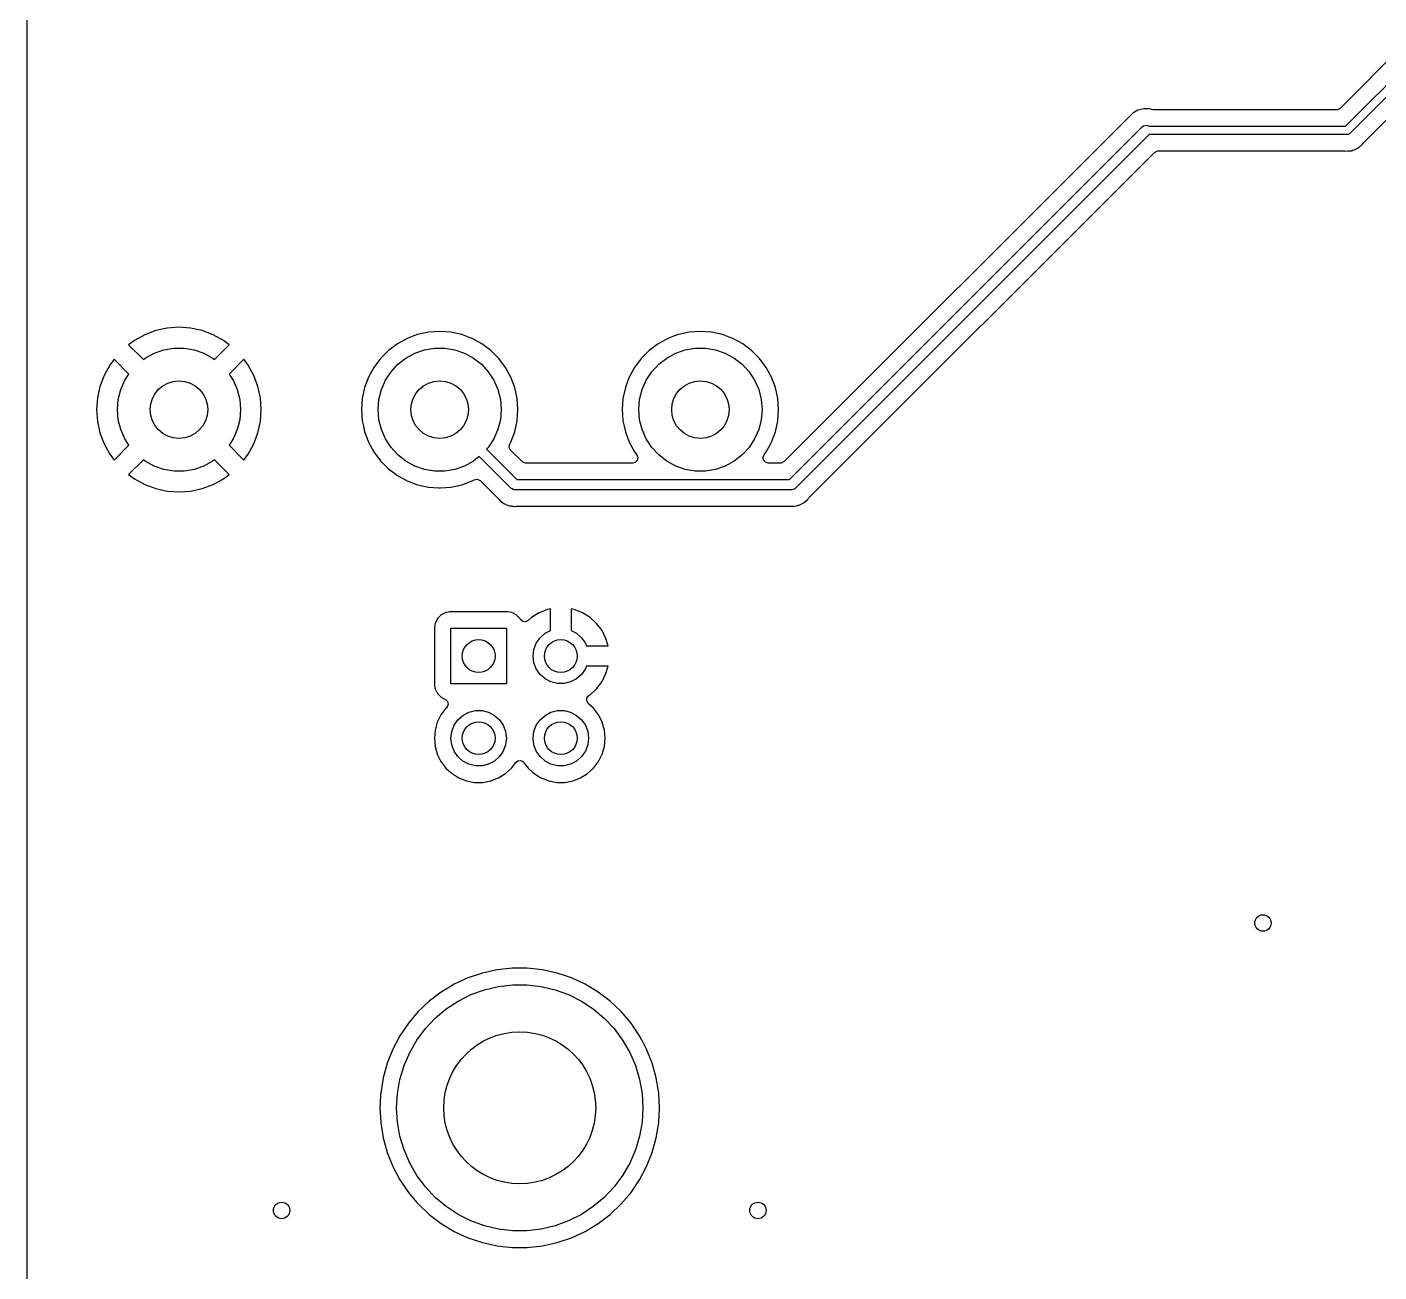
# Model space of a CAD drawing. Extents: x 0.71 to 7.56, y -5.16 to -0.79.
# Drawn here: x 0.709 to 2.005, y -2.795 to -1.602 of the extents above; entities that cross this region are included whole.
import ezdxf

# ---------------------------------------------------------------- set-up
doc = ezdxf.new("R2010")
doc.units = 0
doc.header["$MEASUREMENT"] = 0
doc.layers.add('BLACK', color=7, linetype='CONTINUOUS')

msp = doc.modelspace()

# ---------------------------------------------------------------- linework, layer by layer
at = {"layer": 'BLACK', "linetype": 'CONTINUOUS'}
for p, q in [((0.708681, -1.9685), (0.708681, -1.56614)), ((2.02554, -1.62179), (1.96768, -1.67965)), ((1.97278, -1.69685), (2.03855, -1.63107)), ((2.04297, -1.6378), (1.97719, -1.70357)), ((1.99021, -1.71285), (2.04807, -1.65499)), ((1.76888, -1.68415), (1.43479, -2.01824)), ((1.77383, -1.68136), (1.76888, -1.68415)), ((1.76888, -1.68415), (1.76888, -1.68415)), ((1.77936, -1.68001), (1.77383, -1.68136)), ((1.77383, -1.68136), (1.77383, -1.68136)), ((1.7822, -1.68011), (1.77936, -1.68001)), ((1.77936, -1.68001), (1.77936, -1.68001)), ((1.77936, -1.68001), (1.77936, -1.68001)), ((1.78504, -1.68021), (1.7822, -1.68011)), ((1.78708, -1.68085), (1.78504, -1.68021)), ((1.78856, -1.68108), (1.78708, -1.68085)), ((1.96423, -1.68108), (1.78856, -1.68108)), ((1.96526, -1.68097), (1.96423, -1.68108)), ((1.96768, -1.67965), (1.96526, -1.68097)), ((1.43989, -2.03543), (1.77802, -1.69731)), ((1.77802, -1.69731), (1.77914, -1.69647)), ((1.77914, -1.69647), (1.78185, -1.69588)), ((1.78185, -1.69588), (1.78445, -1.69685)), ((1.78445, -1.69685), (1.78445, -1.69685)), ((1.78445, -1.69685), (1.97278, -1.69685)), ((1.78452, -1.70472), (1.44541, -2.04383)), ((1.97441, -1.70472), (1.78452, -1.70472)), ((1.97471, -1.70463), (1.97441, -1.70472)), ((1.97503, -1.70468), (1.97471, -1.70463)), ((1.97585, -1.70426), (1.97503, -1.70468)), ((1.97672, -1.70397), (1.97585, -1.70426)), ((1.97691, -1.70372), (1.97672, -1.70397)), ((1.97719, -1.70357), (1.97691, -1.70372)), ((1.45811, -2.05344), (1.78962, -1.72192)), ((1.78962, -1.72192), (1.79203, -1.7206)), ((1.79203, -1.7206), (1.79307, -1.72049)), ((1.79307, -1.72049), (1.97177, -1.72049)), ((1.97177, -1.72049), (1.9728, -1.7206)), ((1.9728, -1.7206), (1.97299, -1.72064)), ((1.97299, -1.72064), (1.97503, -1.7205)), ((1.97503, -1.7205), (1.9752, -1.72049)), ((1.9752, -1.72049), (1.97582, -1.72049)), ((1.97582, -1.72049), (1.97643, -1.7204)), ((1.97643, -1.7204), (1.9766, -1.72039)), ((1.9766, -1.72039), (1.97864, -1.72024)), ((1.97864, -1.72024), (1.97882, -1.72017)), ((1.97882, -1.72017), (1.97983, -1.71992)), ((1.97983, -1.71992), (1.98002, -1.71989)), ((1.98002, -1.71989), (1.98188, -1.71904)), ((1.98188, -1.71904), (1.98204, -1.71897)), ((1.98204, -1.71897), (1.98317, -1.71855)), ((1.98317, -1.71855), (1.98395, -1.71826)), ((1.98395, -1.71826), (1.9841, -1.71815)), ((1.98395, -1.71826), (1.98395, -1.71826)), ((1.98395, -1.71826), (1.98395, -1.71826)), ((1.9841, -1.71815), (1.98483, -1.71772)), ((1.98483, -1.71772), (1.985, -1.71761)), ((1.985, -1.71761), (1.98517, -1.71753)), ((1.98517, -1.71753), (1.98672, -1.7162)), ((1.98672, -1.7162), (1.98685, -1.71609)), ((1.98685, -1.71609), (1.98697, -1.716)), ((1.98697, -1.716), (1.98735, -1.71572)), ((1.98735, -1.71572), (1.98778, -1.71528)), ((1.98778, -1.71528), (1.98791, -1.71516)), ((1.98791, -1.71516), (1.98945, -1.71382)), ((1.98945, -1.71382), (1.98956, -1.71366)), ((1.98956, -1.71366), (1.99021, -1.71285)), ((0.843096, -1.89037), (0.832091, -1.89276)), ((0.854331, -1.88956), (0.843096, -1.89037)), ((0.865565, -1.89037), (0.854331, -1.88956)), ((0.854331, -1.88956), (0.854331, -1.88956)), ((0.876571, -1.89276), (0.865565, -1.89037)), ((0.811652, -1.90209), (0.806041, -1.90629)), ((0.821537, -1.8967), (0.811652, -1.90209)), ((0.811652, -1.90209), (0.811652, -1.90209)), ((0.832091, -1.89276), (0.821537, -1.8967)), ((0.887124, -1.8967), (0.876571, -1.89276)), ((0.897009, -1.90209), (0.887124, -1.8967)), ((0.887124, -1.8967), (0.887124, -1.8967)), ((0.89701, -1.90209), (0.897009, -1.90209)), ((0.902621, -1.90629), (0.89701, -1.90209)), ((1.06378, -1.9054), (1.05521, -1.91181)), ((1.07317, -1.90027), (1.06378, -1.9054)), ((1.06378, -1.9054), (1.06378, -1.9054)), ((1.07958, -1.89788), (1.07317, -1.90027)), ((1.0832, -1.89653), (1.07958, -1.89788)), ((1.09365, -1.89425), (1.0832, -1.89653)), ((1.0832, -1.89653), (1.0832, -1.89653)), ((1.0832, -1.89653), (1.0832, -1.89653)), ((1.09366, -1.89425), (1.09365, -1.89425)), ((1.10433, -1.89349), (1.09366, -1.89425)), ((1.11501, -1.89425), (1.10433, -1.89349)), ((1.10433, -1.89349), (1.10433, -1.89349)), ((1.12546, -1.89653), (1.11501, -1.89425)), ((1.11501, -1.89425), (1.11501, -1.89425)), ((1.13354, -1.89954), (1.12546, -1.89653)), ((1.12546, -1.89653), (1.12546, -1.89653)), ((1.12546, -1.89653), (1.12546, -1.89653)), ((1.13549, -1.90027), (1.13354, -1.89954)), ((1.14489, -1.9054), (1.13549, -1.90027)), ((1.13549, -1.90027), (1.13549, -1.90027)), ((1.15345, -1.91181), (1.14489, -1.9054)), ((1.14489, -1.9054), (1.14489, -1.9054)), ((1.14489, -1.9054), (1.14489, -1.9054)), ((1.31378, -1.9054), (1.30521, -1.91181)), ((1.32317, -1.90027), (1.31378, -1.9054)), ((1.31378, -1.9054), (1.31378, -1.9054)), ((1.32958, -1.89788), (1.32317, -1.90027)), ((1.3332, -1.89653), (1.32958, -1.89788)), ((1.34365, -1.89425), (1.3332, -1.89653)), ((1.3332, -1.89653), (1.3332, -1.89653)), ((1.3332, -1.89653), (1.3332, -1.89653)), ((1.34366, -1.89425), (1.34365, -1.89425)), ((1.35433, -1.89349), (1.34366, -1.89425)), ((1.36501, -1.89425), (1.35433, -1.89349)), ((1.35433, -1.89349), (1.35433, -1.89349)), ((1.37546, -1.89653), (1.36501, -1.89425)), ((1.36501, -1.89425), (1.36501, -1.89425)), ((1.38354, -1.89954), (1.37546, -1.89653)), ((1.37546, -1.89653), (1.37546, -1.89653)), ((1.37546, -1.89653), (1.37546, -1.89653)), ((1.38549, -1.90027), (1.38354, -1.89954)), ((1.39489, -1.9054), (1.38549, -1.90027)), ((1.38549, -1.90027), (1.38549, -1.90027)), ((1.40345, -1.91181), (1.39489, -1.9054)), ((1.39489, -1.9054), (1.39489, -1.9054)), ((1.39489, -1.9054), (1.39489, -1.9054)), ((0.806041, -1.90629), (0.806041, -1.90629)), ((0.806041, -1.90629), (0.82022, -1.92047)), ((0.822031, -1.91906), (0.830609, -1.91442)), ((0.830609, -1.91442), (0.839834, -1.91126)), ((0.839834, -1.91126), (0.849454, -1.90965)), ((0.849454, -1.90965), (0.859207, -1.90965)), ((0.859207, -1.90965), (0.868828, -1.91126)), ((0.868828, -1.91126), (0.878053, -1.91442)), ((0.878053, -1.91442), (0.886631, -1.91906)), ((0.888441, -1.92047), (0.902621, -1.90629)), ((0.902621, -1.90629), (0.902621, -1.90629)), ((1.05521, -1.91181), (1.04764, -1.91938)), ((1.05521, -1.91181), (1.05521, -1.91181)), ((1.07203, -1.91906), (1.08061, -1.91442)), ((1.08061, -1.91442), (1.08983, -1.91126)), ((1.08983, -1.91126), (1.09945, -1.90965)), ((1.09945, -1.90965), (1.10921, -1.90965)), ((1.10921, -1.90965), (1.11883, -1.91126)), ((1.11883, -1.91126), (1.12805, -1.91442)), ((1.12805, -1.91442), (1.13663, -1.91906)), ((1.16102, -1.91938), (1.15345, -1.91181)), ((1.15345, -1.91181), (1.15345, -1.91181)), ((1.15345, -1.91181), (1.15345, -1.91181)), ((1.30521, -1.91181), (1.29764, -1.91938)), ((1.30521, -1.91181), (1.30521, -1.91181)), ((1.32203, -1.91906), (1.33061, -1.91442)), ((1.33061, -1.91442), (1.33983, -1.91126)), ((1.33983, -1.91126), (1.34945, -1.90965)), ((1.34945, -1.90965), (1.35921, -1.90965)), ((1.35921, -1.90965), (1.36883, -1.91126)), ((1.36883, -1.91126), (1.37805, -1.91442)), ((1.37805, -1.91442), (1.38663, -1.91906)), ((1.41102, -1.91938), (1.40345, -1.91181)), ((1.40345, -1.91181), (1.40345, -1.91181)), ((1.40345, -1.91181), (1.40345, -1.91181)), ((0.787921, -1.92583), (0.782523, -1.93571)), ((0.792121, -1.92021), (0.787921, -1.92582)), ((0.787921, -1.92582), (0.787921, -1.92583)), ((0.80631, -1.9344), (0.792121, -1.92021)), ((0.792121, -1.92021), (0.792121, -1.92021)), ((0.82022, -1.92047), (0.822031, -1.91906)), ((0.886631, -1.91906), (0.888441, -1.92047)), ((0.91654, -1.92021), (0.902352, -1.9344)), ((0.92074, -1.92583), (0.91654, -1.92021)), ((0.926138, -1.93571), (0.92074, -1.92583)), ((0.92074, -1.92583), (0.92074, -1.92583)), ((1.04122, -1.92795), (1.0361, -1.93734)), ((1.04764, -1.91938), (1.04122, -1.92795)), ((1.04122, -1.92795), (1.04122, -1.92795)), ((1.04764, -1.91938), (1.04764, -1.91938)), ((1.05773, -1.93223), (1.06433, -1.92506)), ((1.06433, -1.92506), (1.07203, -1.91906)), ((1.13663, -1.91906), (1.14433, -1.92506)), ((1.14433, -1.92506), (1.15093, -1.93223)), ((1.16744, -1.92795), (1.16102, -1.91938)), ((1.16102, -1.91938), (1.16102, -1.91938)), ((1.16102, -1.91938), (1.16102, -1.91938)), ((1.17257, -1.93734), (1.16744, -1.92795)), ((1.16744, -1.92795), (1.16744, -1.92795)), ((1.16744, -1.92795), (1.16744, -1.92795)), ((1.29122, -1.92795), (1.2861, -1.93734)), ((1.29764, -1.91938), (1.29122, -1.92795)), ((1.29122, -1.92795), (1.29122, -1.92795)), ((1.29764, -1.91938), (1.29764, -1.91938)), ((1.30773, -1.93223), (1.31433, -1.92506)), ((1.31433, -1.92506), (1.32203, -1.91906)), ((1.38663, -1.91906), (1.39433, -1.92506)), ((1.39433, -1.92506), (1.40093, -1.93223)), ((1.41744, -1.92795), (1.41102, -1.91938)), ((1.41102, -1.91938), (1.41102, -1.91938)), ((1.41102, -1.91938), (1.41102, -1.91938)), ((1.42257, -1.93734), (1.41744, -1.92795)), ((1.41744, -1.92795), (1.41744, -1.92795)), ((1.41744, -1.92795), (1.41744, -1.92795)), ((0.782523, -1.93571), (0.778587, -1.94626)), ((0.798475, -1.94933), (0.802393, -1.9404)), ((0.802393, -1.9404), (0.80631, -1.9344)), ((0.902352, -1.9344), (0.906268, -1.9404)), ((0.906268, -1.9404), (0.910186, -1.94933)), ((0.930074, -1.94626), (0.926138, -1.93571)), ((1.03454, -1.94151), (1.03236, -1.94737)), ((1.0361, -1.93734), (1.03454, -1.94151)), ((1.04848, -1.94933), (1.05239, -1.9404)), ((1.05239, -1.9404), (1.05773, -1.93223)), ((1.15093, -1.93223), (1.15627, -1.9404)), ((1.15627, -1.9404), (1.16019, -1.94933)), ((1.17631, -1.94737), (1.17257, -1.93734)), ((1.17257, -1.93734), (1.17257, -1.93734)), ((1.17257, -1.93734), (1.17257, -1.93734)), ((1.28454, -1.94151), (1.28236, -1.94737)), ((1.2861, -1.93734), (1.28454, -1.94151)), ((1.29848, -1.94933), (1.30239, -1.9404)), ((1.30239, -1.9404), (1.30773, -1.93223)), ((1.40093, -1.93223), (1.40627, -1.9404)), ((1.40627, -1.9404), (1.41019, -1.94933)), ((1.42631, -1.94737), (1.42257, -1.93734)), ((1.42257, -1.93734), (1.42257, -1.93734)), ((1.42257, -1.93734), (1.42257, -1.93734)), ((0.776193, -1.95727), (0.775389, -1.9685)), ((0.778587, -1.94626), (0.776193, -1.95727)), ((0.796081, -1.95878), (0.798475, -1.94933)), ((0.910186, -1.94933), (0.91258, -1.95878)), ((0.932468, -1.95727), (0.930074, -1.94626)), ((0.933272, -1.9685), (0.932468, -1.95727)), ((1.03236, -1.94737), (1.03008, -1.95783)), ((1.03236, -1.94737), (1.03236, -1.94737)), ((1.03236, -1.94737), (1.03236, -1.94737)), ((1.04608, -1.95878), (1.04848, -1.94933)), ((1.16019, -1.94933), (1.16258, -1.95878)), ((1.17858, -1.95783), (1.17631, -1.94737)), ((1.28236, -1.94737), (1.28008, -1.95783)), ((1.28236, -1.94737), (1.28236, -1.94737)), ((1.28236, -1.94737), (1.28236, -1.94737)), ((1.29608, -1.95878), (1.29848, -1.94933)), ((1.41019, -1.94933), (1.41258, -1.95878)), ((1.42858, -1.95783), (1.42631, -1.94737)), ((0.708681, -2.28346), (0.708681, -1.9685)), ((0.775389, -1.9685), (0.775389, -1.9685)), ((0.775389, -1.9685), (0.776193, -1.97974)), ((0.795276, -1.9685), (0.796081, -1.95878)), ((0.796081, -1.97822), (0.795276, -1.9685)), ((0.91258, -1.95878), (0.913386, -1.9685)), ((0.913386, -1.9685), (0.91258, -1.97822)), ((0.932468, -1.97974), (0.933272, -1.9685)), ((0.933272, -1.9685), (0.933272, -1.9685)), ((1.03008, -1.95783), (1.02932, -1.9685)), ((1.02932, -1.9685), (1.02932, -1.9685)), ((1.02932, -1.9685), (1.03008, -1.97918)), ((1.03008, -1.95783), (1.03008, -1.95783)), ((1.04528, -1.9685), (1.04608, -1.95878)), ((1.04608, -1.97822), (1.04528, -1.9685)), ((1.16258, -1.95878), (1.16339, -1.9685)), ((1.16339, -1.9685), (1.16258, -1.97822)), ((1.17934, -1.9685), (1.17858, -1.95783)), ((1.17858, -1.97918), (1.17934, -1.9685)), ((1.28008, -1.95783), (1.27932, -1.9685)), ((1.27932, -1.9685), (1.27932, -1.9685)), ((1.27932, -1.9685), (1.28008, -1.97918)), ((1.28008, -1.95783), (1.28008, -1.95783)), ((1.29528, -1.9685), (1.29608, -1.95878)), ((1.29608, -1.97822), (1.29528, -1.9685)), ((1.41258, -1.95878), (1.41339, -1.9685)), ((1.41339, -1.9685), (1.41258, -1.97822)), ((1.42934, -1.9685), (1.42858, -1.95783)), ((1.42858, -1.97918), (1.42934, -1.9685)), ((0.776193, -1.97974), (0.778587, -1.99074)), ((0.798475, -1.98768), (0.796081, -1.97822)), ((0.91258, -1.97822), (0.910186, -1.98768)), ((0.930074, -1.99074), (0.932468, -1.97974)), ((1.03008, -1.97918), (1.03008, -1.97918)), ((1.03008, -1.97918), (1.03119, -1.98427)), ((1.04848, -1.98768), (1.04608, -1.97822)), ((1.16258, -1.97822), (1.16019, -1.98768)), ((1.17631, -1.98964), (1.17858, -1.97918)), ((1.28008, -1.97918), (1.28008, -1.97918)), ((1.28008, -1.97918), (1.28119, -1.98427)), ((1.29848, -1.98768), (1.29608, -1.97822)), ((1.41258, -1.97822), (1.41019, -1.98768)), ((1.42631, -1.98964), (1.42858, -1.97918)), ((0.778587, -1.99074), (0.782523, -2.0013)), ((0.802393, -1.99661), (0.798475, -1.98768)), ((0.910186, -1.98768), (0.906268, -1.99661)), ((0.926138, -2.0013), (0.930074, -1.99074)), ((1.03119, -1.98427), (1.03236, -1.98964)), ((1.03236, -1.98964), (1.03475, -1.99606)), ((1.03475, -1.99606), (1.0361, -1.99967)), ((1.05239, -1.99661), (1.04848, -1.98768)), ((1.16019, -1.98768), (1.15627, -1.99661)), ((1.17257, -1.99967), (1.17631, -1.98964)), ((1.28119, -1.98427), (1.28236, -1.98964)), ((1.28236, -1.98964), (1.28475, -1.99606)), ((1.28475, -1.99606), (1.2861, -1.99967)), ((1.30239, -1.99661), (1.29848, -1.98768)), ((1.41019, -1.98768), (1.40627, -1.99661)), ((1.42257, -1.99967), (1.42631, -1.98964)), ((0.782523, -2.0013), (0.787921, -2.01118)), ((0.792121, -2.01679), (0.80631, -2.00261)), ((0.80631, -2.00261), (0.802393, -1.99661)), ((0.906268, -1.99661), (0.902352, -2.00261)), ((0.902352, -2.00261), (0.91654, -2.01679)), ((0.92074, -2.01118), (0.926138, -2.0013)), ((1.0361, -1.99967), (1.04122, -2.00906)), ((1.04122, -2.00906), (1.04122, -2.00906)), ((1.04122, -2.00906), (1.04122, -2.00906)), ((1.04122, -2.00906), (1.04764, -2.01763)), ((1.05773, -2.00478), (1.05239, -1.99661)), ((1.06433, -2.01195), (1.05773, -2.00478)), ((1.15093, -2.00478), (1.14932, -2.00653)), ((1.14932, -2.00653), (1.17822, -2.03543)), ((1.15627, -1.99661), (1.15093, -2.00478)), ((1.17107, -2.00489), (1.17127, -2.00215)), ((1.17239, -2.0073), (1.17107, -2.00489)), ((1.17127, -2.00215), (1.17156, -2.00151)), ((1.17156, -2.00151), (1.17257, -1.99967)), ((1.18332, -2.01824), (1.17239, -2.0073)), ((1.2861, -1.99967), (1.29122, -2.00906)), ((1.29122, -2.00906), (1.29122, -2.00906)), ((1.29122, -2.00906), (1.29122, -2.00906)), ((1.29122, -2.00906), (1.29332, -2.01186)), ((1.30773, -2.00478), (1.30239, -1.99661)), ((1.31433, -2.01195), (1.30773, -2.00478)), ((1.40093, -2.00478), (1.39433, -2.01195)), ((1.40627, -1.99661), (1.40093, -2.00478)), ((1.41534, -2.01186), (1.41744, -2.00906)), ((1.41744, -2.00906), (1.42109, -2.00237)), ((1.42109, -2.00237), (1.42257, -1.99967)), ((1.42257, -1.99967), (1.42257, -1.99967)), ((1.42257, -1.99967), (1.42257, -1.99967)), ((0.787921, -2.01118), (0.787921, -2.01118)), ((0.787921, -2.01118), (0.792121, -2.01679)), ((0.792121, -2.01679), (0.792121, -2.01679)), ((0.82022, -2.01653), (0.806041, -2.03071)), ((0.822031, -2.01794), (0.82022, -2.01653)), ((0.830609, -2.02259), (0.822031, -2.01794)), ((0.886631, -2.01794), (0.878053, -2.02259)), ((0.888441, -2.01653), (0.886631, -2.01794)), ((0.902621, -2.03071), (0.888441, -2.01653)), ((0.91654, -2.01679), (0.92074, -2.01118)), ((0.91654, -2.01679), (0.91654, -2.01679)), ((1.04764, -2.01763), (1.04764, -2.01763)), ((1.04764, -2.01763), (1.04764, -2.01763)), ((1.04764, -2.01763), (1.05521, -2.0252)), ((1.07203, -2.01794), (1.06433, -2.01195)), ((1.08061, -2.02259), (1.07203, -2.01794)), ((1.13663, -2.01794), (1.12805, -2.02259)), ((1.14235, -2.01349), (1.13663, -2.01794)), ((1.1727, -2.04383), (1.14235, -2.01349)), ((1.18413, -2.01889), (1.18332, -2.01824)), ((1.18677, -2.01967), (1.18413, -2.01889)), ((1.28941, -2.01967), (1.18677, -2.01967)), ((1.29175, -2.01907), (1.28941, -2.01967)), ((1.2937, -2.01712), (1.29175, -2.01907)), ((1.29332, -2.01186), (1.29428, -2.01444)), ((1.29428, -2.01444), (1.2937, -2.01712)), ((1.32203, -2.01794), (1.31433, -2.01195)), ((1.33061, -2.02259), (1.32203, -2.01794)), ((1.38663, -2.01794), (1.37805, -2.02259)), ((1.39433, -2.01195), (1.38663, -2.01794)), ((1.41442, -2.01409), (1.41534, -2.01186)), ((1.41481, -2.01681), (1.41442, -2.01409)), ((1.41661, -2.01889), (1.41481, -2.01681)), ((1.41925, -2.01967), (1.41661, -2.01889)), ((1.43134, -2.01967), (1.41925, -2.01967)), ((1.43238, -2.01955), (1.43134, -2.01967)), ((1.43479, -2.01824), (1.43238, -2.01955)), ((0.806041, -2.03071), (0.811652, -2.03491)), ((0.811652, -2.03491), (0.811652, -2.03491)), ((0.811652, -2.03491), (0.821537, -2.04031)), ((0.839834, -2.02575), (0.830609, -2.02259)), ((0.849454, -2.02736), (0.839834, -2.02575)), ((0.859207, -2.02736), (0.849454, -2.02736)), ((0.868828, -2.02575), (0.859207, -2.02736)), ((0.878053, -2.02259), (0.868828, -2.02575)), ((0.887124, -2.04031), (0.89701, -2.03491)), ((0.89701, -2.03491), (0.902621, -2.03071)), ((0.902621, -2.03071), (0.902621, -2.03071)), ((1.05521, -2.0252), (1.05521, -2.0252)), ((1.05521, -2.0252), (1.05521, -2.0252)), ((1.05521, -2.0252), (1.06378, -2.03161)), ((1.06378, -2.03161), (1.06378, -2.03161)), ((1.06378, -2.03161), (1.06378, -2.03161)), ((1.06378, -2.03161), (1.07317, -2.03674)), ((1.08983, -2.02575), (1.08061, -2.02259)), ((1.09945, -2.02736), (1.08983, -2.02575)), ((1.10921, -2.02736), (1.09945, -2.02736)), ((1.11883, -2.02575), (1.10921, -2.02736)), ((1.12805, -2.02259), (1.11883, -2.02575)), ((1.33983, -2.02575), (1.33061, -2.02259)), ((1.34945, -2.02736), (1.33983, -2.02575)), ((1.35921, -2.02736), (1.34945, -2.02736)), ((1.36883, -2.02575), (1.35921, -2.02736)), ((1.37805, -2.02259), (1.36883, -2.02575)), ((0.821537, -2.04031), (0.821537, -2.04031)), ((0.821537, -2.04031), (0.832091, -2.04425)), ((0.832091, -2.04425), (0.843096, -2.04664)), ((0.843096, -2.04664), (0.854331, -2.04745)), ((0.854331, -2.04745), (0.865565, -2.04664)), ((0.854331, -2.04745), (0.854331, -2.04745)), ((0.865565, -2.04664), (0.876571, -2.04425)), ((0.876571, -2.04425), (0.887124, -2.04031)), ((1.07317, -2.03674), (1.07317, -2.03674)), ((1.07317, -2.03674), (1.07317, -2.03674)), ((1.07317, -2.03674), (1.07317, -2.03674)), ((1.07317, -2.03674), (1.0832, -2.04048)), ((1.0832, -2.04048), (1.09366, -2.04275)), ((1.09366, -2.04275), (1.10357, -2.04346)), ((1.10357, -2.04346), (1.10433, -2.04352)), ((1.10433, -2.04352), (1.10504, -2.04347)), ((1.10433, -2.04352), (1.10433, -2.04352)), ((1.10433, -2.04352), (1.10433, -2.04352)), ((1.10504, -2.04347), (1.11501, -2.04275)), ((1.11501, -2.04275), (1.12546, -2.04048)), ((1.12546, -2.04048), (1.13549, -2.03674)), ((1.13549, -2.03674), (1.13734, -2.03573)), ((1.13734, -2.03573), (1.14003, -2.03515)), ((1.14003, -2.03515), (1.1426, -2.03611)), ((1.1426, -2.03611), (1.14313, -2.03656)), ((1.14313, -2.03656), (1.1613, -2.05473)), ((1.17377, -2.04442), (1.1727, -2.04383)), ((1.17479, -2.04508), (1.17377, -2.04442)), ((1.17504, -2.04511), (1.17479, -2.04508)), ((1.17514, -2.04516), (1.17504, -2.04511)), ((1.17531, -2.04515), (1.17514, -2.04516)), ((1.17618, -2.04528), (1.17531, -2.04515)), ((1.44193, -2.04528), (1.17618, -2.04528)), ((1.17822, -2.03543), (1.43989, -2.03543)), ((1.4431, -2.04493), (1.44193, -2.04528)), ((1.44429, -2.04467), (1.4431, -2.04493)), ((1.44449, -2.04452), (1.44429, -2.04467)), ((1.44459, -2.04449), (1.44449, -2.04452)), ((1.44471, -2.04436), (1.44459, -2.04449)), ((1.44541, -2.04383), (1.44471, -2.04436)), ((1.1613, -2.05473), (1.163, -2.05655)), ((1.163, -2.05655), (1.16442, -2.05742)), ((1.16442, -2.05742), (1.16462, -2.05756)), ((1.16462, -2.05756), (1.16595, -2.05856)), ((1.16595, -2.05856), (1.16595, -2.05856)), ((1.16595, -2.05856), (1.16595, -2.05856)), ((1.16595, -2.05856), (1.16656, -2.0588)), ((1.16656, -2.0588), (1.1673, -2.05917)), ((1.1673, -2.05917), (1.16786, -2.05951)), ((1.16786, -2.05951), (1.16946, -2.05996)), ((1.16946, -2.05996), (1.16969, -2.06004)), ((1.16969, -2.06004), (1.17124, -2.06064)), ((1.17124, -2.06064), (1.17189, -2.06071)), ((1.17189, -2.06071), (1.17271, -2.06087)), ((1.17271, -2.06087), (1.17334, -2.06104)), ((1.17334, -2.06104), (1.17499, -2.06104)), ((1.17499, -2.06104), (1.17524, -2.06106)), ((1.17754, -2.06111), (1.17837, -2.06104)), ((1.17837, -2.06104), (1.44158, -2.06104)), ((1.44158, -2.06104), (1.44406, -2.06113)), ((1.44406, -2.06113), (1.44568, -2.06074)), ((1.44568, -2.06074), (1.44592, -2.06069)), ((1.44592, -2.06069), (1.44756, -2.06046)), ((1.44756, -2.06046), (1.44816, -2.0602)), ((1.44816, -2.0602), (1.44895, -2.05994)), ((1.44895, -2.05994), (1.44959, -2.05978)), ((1.44959, -2.05978), (1.45104, -2.05897)), ((1.45104, -2.05897), (1.45126, -2.05886)), ((1.45126, -2.05886), (1.45278, -2.0582)), ((1.45278, -2.0582), (1.45329, -2.05778)), ((1.45329, -2.05778), (1.45398, -2.05732)), ((1.45398, -2.05732), (1.45455, -2.05699)), ((1.45455, -2.05699), (1.45572, -2.05582)), ((1.45572, -2.05582), (1.45591, -2.05565)), ((1.45591, -2.05565), (1.45719, -2.05461)), ((1.45719, -2.05461), (1.45757, -2.05407)), ((1.45757, -2.05407), (1.45811, -2.05344)), ((1.17524, -2.06106), (1.17689, -2.06123)), ((1.17689, -2.06123), (1.17754, -2.06111)), ((1.11022, -2.16297), (1.10577, -2.16523)), ((1.11073, -2.16289), (1.11022, -2.16297)), ((1.11392, -2.16238), (1.11073, -2.16289)), ((1.16955, -2.16238), (1.11392, -2.16238)), ((1.17324, -2.16297), (1.16955, -2.16238)), ((1.17467, -2.16369), (1.17324, -2.16297)), ((1.17769, -2.16523), (1.17467, -2.16369)), ((1.19976, -2.16314), (1.19248, -2.16765)), ((1.20776, -2.16004), (1.19976, -2.16314)), ((1.19976, -2.16314), (1.19976, -2.16314)), ((1.21063, -2.1595), (1.20776, -2.16004)), ((1.20776, -2.16004), (1.20776, -2.16004)), ((1.21063, -2.1801), (1.21063, -2.1595)), ((1.21063, -2.1595), (1.21063, -2.1595)), ((1.23031, -2.1595), (1.23031, -2.1801)), ((1.23032, -2.1595), (1.23031, -2.1595)), ((1.23319, -2.16004), (1.23032, -2.1595)), ((1.24118, -2.16314), (1.23319, -2.16004)), ((1.23319, -2.16004), (1.23319, -2.16004)), ((1.24847, -2.16765), (1.24118, -2.16314)), ((1.24118, -2.16314), (1.24118, -2.16314)), ((1.09997, -2.17322), (1.09939, -2.17691)), ((1.09939, -2.17691), (1.09939, -2.23254)), ((1.10185, -2.16954), (1.09997, -2.17322)), ((1.10224, -2.16877), (1.10185, -2.16954)), ((1.10577, -2.16523), (1.10224, -2.16877)), ((1.10224, -2.16877), (1.10224, -2.16877)), ((1.10224, -2.16877), (1.10224, -2.16877)), ((1.10577, -2.16523), (1.10577, -2.16523)), ((1.10577, -2.16523), (1.10577, -2.16523)), ((1.18122, -2.16877), (1.17769, -2.16523)), ((1.17769, -2.16523), (1.17769, -2.16523)), ((1.17769, -2.16523), (1.17769, -2.16523)), ((1.1815, -2.1693), (1.18122, -2.16877)), ((1.18122, -2.16877), (1.18122, -2.16877)), ((1.18122, -2.16877), (1.18122, -2.16877)), ((1.18181, -2.16983), (1.1815, -2.1693)), ((1.18393, -2.17158), (1.18181, -2.16983)), ((1.18666, -2.1719), (1.18393, -2.17158)), ((1.18914, -2.1707), (1.18666, -2.1719)), ((1.19248, -2.16765), (1.18914, -2.1707)), ((1.25481, -2.17343), (1.24847, -2.16765)), ((1.25997, -2.18027), (1.25481, -2.17343)), ((1.11516, -2.2313), (1.11516, -2.17815)), ((1.11516, -2.17815), (1.16831, -2.17815)), ((1.16831, -2.17815), (1.16831, -2.2313)), ((1.19694, -2.19237), (1.20058, -2.1871)), ((1.20058, -2.1871), (1.20538, -2.18285)), ((1.20538, -2.18285), (1.21063, -2.1801)), ((1.23031, -2.1801), (1.23557, -2.18285)), ((1.23557, -2.18285), (1.24036, -2.1871)), ((1.24036, -2.1871), (1.244, -2.19237)), ((1.26379, -2.18794), (1.25997, -2.18027)), ((1.26577, -2.19488), (1.26379, -2.18794)), ((1.1939, -2.20472), (1.19467, -2.19836)), ((1.19467, -2.19836), (1.19694, -2.19237)), ((1.244, -2.19237), (1.24495, -2.19488)), ((1.24495, -2.19488), (1.26577, -2.19488)), ((1.26577, -2.19488), (1.26577, -2.19488)), ((1.19467, -2.21108), (1.1939, -2.20472)), ((1.19694, -2.21707), (1.19467, -2.21108)), ((1.24495, -2.21457), (1.244, -2.21707)), ((1.26577, -2.21457), (1.24495, -2.21457)), ((1.26379, -2.22151), (1.26577, -2.21457)), ((1.20058, -2.22235), (1.19694, -2.21707)), ((1.20538, -2.2266), (1.20058, -2.22235)), ((1.21105, -2.22957), (1.20538, -2.2266)), ((1.23557, -2.2266), (1.2299, -2.22957)), ((1.24036, -2.22235), (1.23557, -2.2266)), ((1.244, -2.21707), (1.24036, -2.22235)), ((1.25481, -2.23602), (1.25997, -2.22918)), ((1.25997, -2.22918), (1.26379, -2.22151)), ((1.09939, -2.23254), (1.09981, -2.23522)), ((1.09981, -2.23522), (1.09997, -2.23623)), ((1.09997, -2.23623), (1.10224, -2.24068)), ((1.10224, -2.24068), (1.10224, -2.24068)), ((1.10224, -2.24068), (1.10224, -2.24068)), ((1.10224, -2.24068), (1.10577, -2.24421)), ((1.16831, -2.2313), (1.11516, -2.2313)), ((1.21727, -2.23111), (1.21105, -2.22957)), ((1.22368, -2.23111), (1.21727, -2.23111)), ((1.2299, -2.22957), (1.22368, -2.23111)), ((1.24697, -2.24278), (1.2475, -2.2424)), ((1.2475, -2.2424), (1.24847, -2.2418)), ((1.24847, -2.2418), (1.25481, -2.23602)), ((1.11031, -2.25482), (1.10558, -2.26108)), ((1.10577, -2.24421), (1.10577, -2.24421)), ((1.10577, -2.24421), (1.10577, -2.24421)), ((1.10577, -2.24421), (1.10985, -2.24629)), ((1.10985, -2.24629), (1.11185, -2.24818)), ((1.11093, -2.25425), (1.11031, -2.25482)), ((1.11031, -2.25482), (1.11031, -2.25482)), ((1.11163, -2.25346), (1.11093, -2.25425)), ((1.11252, -2.25085), (1.11163, -2.25346)), ((1.11185, -2.24818), (1.11252, -2.25085)), ((1.24536, -2.2478), (1.24543, -2.24505)), ((1.24678, -2.25016), (1.24536, -2.2478)), ((1.24543, -2.24505), (1.24697, -2.24278)), ((1.2519, -2.25482), (1.24678, -2.25016)), ((1.25663, -2.26108), (1.2519, -2.25482)), ((1.10208, -2.2681), (1.09993, -2.27565)), ((1.10558, -2.26108), (1.10208, -2.2681)), ((1.10558, -2.26108), (1.10558, -2.26108)), ((1.1182, -2.27111), (1.12184, -2.26584)), ((1.12184, -2.26584), (1.12664, -2.26159)), ((1.12664, -2.26159), (1.13231, -2.25862)), ((1.13231, -2.25862), (1.13853, -2.25708)), ((1.13853, -2.25708), (1.14494, -2.25708)), ((1.14494, -2.25708), (1.15116, -2.25862)), ((1.15116, -2.25862), (1.15683, -2.26159)), ((1.15683, -2.26159), (1.16162, -2.26584)), ((1.16162, -2.26584), (1.16526, -2.27111)), ((1.19694, -2.27111), (1.20058, -2.26584)), ((1.20058, -2.26584), (1.20538, -2.26159)), ((1.20538, -2.26159), (1.21105, -2.25862)), ((1.21105, -2.25862), (1.21727, -2.25708)), ((1.21727, -2.25708), (1.22368, -2.25708)), ((1.22368, -2.25708), (1.2299, -2.25862)), ((1.2299, -2.25862), (1.23557, -2.26159)), ((1.23557, -2.26159), (1.24036, -2.26584)), ((1.24036, -2.26584), (1.244, -2.27111)), ((1.25709, -2.262), (1.25663, -2.26108)), ((1.25663, -2.26108), (1.25663, -2.26108)), ((1.26012, -2.2681), (1.25709, -2.262)), ((1.26227, -2.27565), (1.26012, -2.2681)), ((1.09993, -2.27565), (1.09921, -2.28346)), ((1.11516, -2.28346), (1.11593, -2.2771)), ((1.11593, -2.2771), (1.1182, -2.27111)), ((1.16526, -2.27111), (1.16753, -2.2771)), ((1.16753, -2.2771), (1.16831, -2.28346)), ((1.1939, -2.28346), (1.19467, -2.2771)), ((1.19467, -2.2771), (1.19694, -2.27111)), ((1.244, -2.27111), (1.24628, -2.2771)), ((1.24628, -2.2771), (1.24705, -2.28346)), ((1.263, -2.28346), (1.26227, -2.27565)), ((0.708681, -2.50343), (0.708681, -2.28346)), ((1.09921, -2.28346), (1.09921, -2.28346)), ((1.09921, -2.28346), (1.09993, -2.29128)), ((1.09993, -2.29128), (1.09993, -2.29128)), ((1.09993, -2.29128), (1.09993, -2.29128)), ((1.09993, -2.29128), (1.10197, -2.29844)), ((1.11593, -2.28982), (1.11516, -2.28346)), ((1.1182, -2.29581), (1.11593, -2.28982)), ((1.16753, -2.28982), (1.16526, -2.29581)), ((1.16831, -2.28346), (1.16753, -2.28982)), ((1.19467, -2.28982), (1.1939, -2.28346)), ((1.19694, -2.29581), (1.19467, -2.28982)), ((1.24628, -2.28982), (1.244, -2.29581)), ((1.24705, -2.28346), (1.24628, -2.28982)), ((1.26012, -2.29883), (1.26227, -2.29128)), ((1.26227, -2.29128), (1.263, -2.28346)), ((1.10197, -2.29844), (1.10208, -2.29883)), ((1.10208, -2.29883), (1.10558, -2.30585)), ((1.10558, -2.30585), (1.10558, -2.30585)), ((1.10558, -2.30585), (1.11031, -2.31211)), ((1.12184, -2.30109), (1.1182, -2.29581)), ((1.12664, -2.30534), (1.12184, -2.30109)), ((1.13231, -2.30831), (1.12664, -2.30534)), ((1.15683, -2.30534), (1.15116, -2.30831)), ((1.16162, -2.30109), (1.15683, -2.30534)), ((1.16526, -2.29581), (1.16162, -2.30109)), ((1.17316, -2.31211), (1.17721, -2.30675)), ((1.17721, -2.30675), (1.17942, -2.30511)), ((1.17942, -2.30511), (1.18216, -2.30493)), ((1.18216, -2.30493), (1.18457, -2.30626)), ((1.18457, -2.30626), (1.185, -2.30675)), ((1.185, -2.30675), (1.18545, -2.30735)), ((1.20058, -2.30109), (1.19694, -2.29581)), ((1.20538, -2.30534), (1.20058, -2.30109)), ((1.21105, -2.30831), (1.20538, -2.30534)), ((1.23557, -2.30534), (1.2299, -2.30831)), ((1.24036, -2.30109), (1.23557, -2.30534)), ((1.244, -2.29581), (1.24036, -2.30109)), ((1.2519, -2.31211), (1.25663, -2.30585)), ((1.25663, -2.30585), (1.26012, -2.29883)), ((1.11031, -2.31211), (1.11494, -2.31633)), ((1.11494, -2.31633), (1.11611, -2.3174)), ((1.11611, -2.3174), (1.11876, -2.31904)), ((1.11876, -2.31904), (1.12259, -2.32142)), ((1.13853, -2.30985), (1.13231, -2.30831)), ((1.14494, -2.30985), (1.13853, -2.30985)), ((1.15116, -2.30831), (1.14494, -2.30985)), ((1.16069, -2.32153), (1.16736, -2.3174)), ((1.16736, -2.3174), (1.17316, -2.31211)), ((1.18545, -2.30735), (1.18905, -2.31211)), ((1.18905, -2.31211), (1.19368, -2.31633)), ((1.19368, -2.31633), (1.19485, -2.3174)), ((1.19485, -2.3174), (1.1975, -2.31904)), ((1.1975, -2.31904), (1.20133, -2.32142)), ((1.21727, -2.30985), (1.21105, -2.30831)), ((1.22368, -2.30985), (1.21727, -2.30985)), ((1.2299, -2.30831), (1.22368, -2.30985)), ((1.23943, -2.32153), (1.2461, -2.3174)), ((1.2461, -2.3174), (1.2519, -2.31211)), ((1.12259, -2.32142), (1.12278, -2.32153)), ((1.12278, -2.32153), (1.1301, -2.32437)), ((1.1301, -2.32437), (1.13781, -2.32581)), ((1.13781, -2.32581), (1.13781, -2.32581)), ((1.13781, -2.32581), (1.14566, -2.32581)), ((1.14566, -2.32581), (1.15337, -2.32437)), ((1.14566, -2.32581), (1.14566, -2.32581)), ((1.15337, -2.32437), (1.16069, -2.32153)), ((1.20133, -2.32142), (1.20152, -2.32153)), ((1.20152, -2.32153), (1.20884, -2.32437)), ((1.20884, -2.32437), (1.21655, -2.32581)), ((1.21655, -2.32581), (1.21655, -2.32581)), ((1.21655, -2.32581), (1.2244, -2.32581)), ((1.2244, -2.32581), (1.23211, -2.32437)), ((1.2244, -2.32581), (1.2244, -2.32581)), ((1.23211, -2.32437), (1.23943, -2.32153)), ((0.708681, -2.6378), (0.708681, -2.50343)), ((1.13148, -2.51324), (1.1183, -2.51934)), ((1.1346, -2.51219), (1.13148, -2.51324)), ((1.13148, -2.51324), (1.13148, -2.51324)), ((1.13148, -2.51324), (1.13148, -2.51324)), ((1.14523, -2.50861), (1.1346, -2.51219)), ((1.15941, -2.50549), (1.14523, -2.50861)), ((1.17384, -2.50392), (1.15941, -2.50549)), ((1.18836, -2.50392), (1.17384, -2.50392)), ((1.17384, -2.50392), (1.17384, -2.50392)), ((1.20279, -2.50549), (1.18836, -2.50392)), ((1.18836, -2.50392), (1.18836, -2.50392)), ((1.21697, -2.50861), (1.20279, -2.50549)), ((1.22402, -2.51098), (1.21697, -2.50861)), ((1.23073, -2.51324), (1.22402, -2.51098)), ((1.2439, -2.51934), (1.23073, -2.51324)), ((1.23073, -2.51324), (1.23073, -2.51324)), ((1.23073, -2.51324), (1.23073, -2.51324)), ((1.10586, -2.52682), (1.10191, -2.52983)), ((1.11369, -2.52211), (1.10586, -2.52682)), ((1.1183, -2.51934), (1.11369, -2.52211)), ((1.1183, -2.51934), (1.1183, -2.51934)), ((1.13432, -2.52934), (1.14723, -2.52465)), ((1.14723, -2.52465), (1.16059, -2.52148)), ((1.16059, -2.52148), (1.17423, -2.51988)), ((1.17423, -2.51988), (1.18797, -2.51988)), ((1.18797, -2.51988), (1.20161, -2.52148)), ((1.20161, -2.52148), (1.21498, -2.52465)), ((1.21498, -2.52465), (1.22788, -2.52934)), ((1.25634, -2.52682), (1.2439, -2.51934)), ((1.2439, -2.51934), (1.2439, -2.51934)), ((1.2439, -2.51934), (1.2439, -2.51934)), ((1.2439, -2.51934), (1.2439, -2.51934)), ((1.2679, -2.53561), (1.25634, -2.52682)), ((1.0943, -2.53561), (1.08376, -2.54559)), ((1.10191, -2.52983), (1.0943, -2.53561)), ((1.0943, -2.53561), (1.0943, -2.53561)), ((1.11057, -2.54306), (1.12205, -2.53551)), ((1.12205, -2.53551), (1.13432, -2.52934)), ((1.22788, -2.52934), (1.24016, -2.53551)), ((1.24016, -2.53551), (1.25163, -2.54306)), ((1.27844, -2.54559), (1.2679, -2.53561)), ((1.08376, -2.54559), (1.07437, -2.55666)), ((1.09062, -2.56188), (1.10005, -2.55188)), ((1.10005, -2.55188), (1.11057, -2.54306)), ((1.25163, -2.54306), (1.26215, -2.55188)), ((1.26215, -2.55188), (1.27158, -2.56188)), ((1.28784, -2.55666), (1.27844, -2.54559)), ((1.07437, -2.55666), (1.06622, -2.56867)), ((1.08242, -2.57289), (1.09062, -2.56188)), ((1.27158, -2.56188), (1.27978, -2.57289)), ((1.29599, -2.56867), (1.28784, -2.55666)), ((1.06622, -2.56867), (1.05942, -2.5815)), ((1.06622, -2.56867), (1.06622, -2.56867)), ((1.07556, -2.58479), (1.08242, -2.57289)), ((1.27978, -2.57289), (1.28665, -2.58479)), ((1.2981, -2.57265), (1.29599, -2.56867)), ((1.29599, -2.56867), (1.29599, -2.56867)), ((1.29599, -2.56867), (1.29599, -2.56867)), ((1.30279, -2.5815), (1.2981, -2.57265)), ((1.05942, -2.5815), (1.05405, -2.59499)), ((1.05942, -2.5815), (1.05942, -2.5815)), ((1.07012, -2.5974), (1.07556, -2.58479)), ((1.28665, -2.58479), (1.29209, -2.5974)), ((1.30816, -2.59499), (1.30279, -2.5815)), ((1.05405, -2.59499), (1.05016, -2.60897)), ((1.05405, -2.59499), (1.05405, -2.59499)), ((1.06618, -2.61056), (1.07012, -2.5974)), ((1.29209, -2.5974), (1.29603, -2.61056)), ((1.31037, -2.60294), (1.30816, -2.59499)), ((1.30816, -2.59499), (1.30816, -2.59499)), ((1.30816, -2.59499), (1.30816, -2.59499)), ((1.30816, -2.59499), (1.30816, -2.59499)), ((1.31204, -2.60897), (1.31037, -2.60294)), ((1.05016, -2.60897), (1.04781, -2.6233)), ((1.05016, -2.60897), (1.05016, -2.60897)), ((1.06379, -2.62408), (1.06618, -2.61056)), ((1.29603, -2.61056), (1.29841, -2.62408)), ((1.31415, -2.62183), (1.31204, -2.60897)), ((1.31204, -2.60897), (1.31204, -2.60897)), ((1.31204, -2.60897), (1.31204, -2.60897)), ((1.04771, -2.62521), (1.04727, -2.63329)), ((1.04781, -2.6233), (1.04771, -2.62521)), ((1.04781, -2.6233), (1.04781, -2.6233)), ((1.04781, -2.6233), (1.04781, -2.6233)), ((1.06299, -2.6378), (1.06379, -2.62408)), ((1.29841, -2.62408), (1.29921, -2.6378)), ((1.31439, -2.6233), (1.31415, -2.62183)), ((1.31518, -2.6378), (1.31439, -2.6233)), ((0.708681, -4.88178), (0.708681, -2.6378)), ((1.04727, -2.63329), (1.04703, -2.6378)), ((1.04703, -2.6378), (1.04778, -2.65173)), ((1.06379, -2.65151), (1.06299, -2.6378)), ((1.29921, -2.6378), (1.29841, -2.65151)), ((1.31439, -2.65229), (1.31518, -2.6378)), ((1.04778, -2.65173), (1.04781, -2.65229)), ((1.04781, -2.65229), (1.04781, -2.65229)), ((1.04781, -2.65229), (1.05016, -2.66662)), ((1.06618, -2.66503), (1.06379, -2.65151)), ((1.29841, -2.65151), (1.29603, -2.66503)), ((1.31293, -2.66121), (1.31439, -2.65229)), ((1.31439, -2.65229), (1.31439, -2.65229)), ((1.31439, -2.65229), (1.31439, -2.65229)), ((1.05016, -2.66662), (1.05016, -2.66662)), ((1.05016, -2.66662), (1.05405, -2.6806)), ((1.07012, -2.67819), (1.06618, -2.66503)), ((1.29603, -2.66503), (1.29209, -2.67819)), ((1.30816, -2.68061), (1.31204, -2.66662)), ((1.31204, -2.66662), (1.31293, -2.66121)), ((1.05405, -2.6806), (1.05405, -2.68061)), ((1.05405, -2.68061), (1.05942, -2.69409)), ((1.07556, -2.6908), (1.07012, -2.67819)), ((1.29209, -2.67819), (1.28665, -2.6908)), ((1.30279, -2.69409), (1.30816, -2.68061)), ((1.05942, -2.69409), (1.05942, -2.69409)), ((1.05942, -2.69409), (1.06622, -2.70692)), ((1.08242, -2.7027), (1.07556, -2.6908)), ((1.28665, -2.6908), (1.27978, -2.7027)), ((1.29599, -2.70692), (1.30279, -2.69409)), ((1.06622, -2.70692), (1.06622, -2.70692)), ((1.06622, -2.70692), (1.07437, -2.71893)), ((1.09062, -2.71372), (1.08242, -2.7027)), ((1.27978, -2.7027), (1.27158, -2.71372)), ((1.28784, -2.71893), (1.29599, -2.70692)), ((1.07437, -2.71893), (1.08219, -2.72815)), ((1.10005, -2.72371), (1.09062, -2.71372)), ((1.27158, -2.71372), (1.26215, -2.72371)), ((1.27844, -2.73), (1.28784, -2.71893)), ((1.08219, -2.72815), (1.08376, -2.73)), ((1.08376, -2.73), (1.0943, -2.73998)), ((1.11057, -2.73253), (1.10005, -2.72371)), ((1.12205, -2.74008), (1.11057, -2.73253)), ((1.25163, -2.73253), (1.24016, -2.74008)), ((1.26215, -2.72371), (1.25163, -2.73253)), ((1.2679, -2.73998), (1.27844, -2.73)), ((1.0943, -2.73998), (1.10586, -2.74877)), ((1.13432, -2.74625), (1.12205, -2.74008)), ((1.14723, -2.75094), (1.13432, -2.74625)), ((1.22788, -2.74625), (1.21498, -2.75094)), ((1.24016, -2.74008), (1.22788, -2.74625)), ((1.25634, -2.74877), (1.2679, -2.73998)), ((1.10586, -2.74877), (1.1183, -2.75625)), ((1.1183, -2.75625), (1.1183, -2.75625)), ((1.1183, -2.75625), (1.1183, -2.75625)), ((1.1183, -2.75625), (1.1183, -2.75625)), ((1.1183, -2.75625), (1.13148, -2.76235)), ((1.16059, -2.75411), (1.14723, -2.75094)), ((1.17423, -2.75571), (1.16059, -2.75411)), ((1.18797, -2.75571), (1.17423, -2.75571)), ((1.20161, -2.75411), (1.18797, -2.75571)), ((1.21498, -2.75094), (1.20161, -2.75411)), ((1.23073, -2.76235), (1.2439, -2.75625)), ((1.2439, -2.75625), (1.25634, -2.74877)), ((1.13148, -2.76235), (1.13148, -2.76235)), ((1.13148, -2.76235), (1.14523, -2.76698)), ((1.14523, -2.76698), (1.15941, -2.7701)), ((1.15941, -2.7701), (1.17384, -2.77167)), ((1.17384, -2.77167), (1.17384, -2.77167)), ((1.17384, -2.77167), (1.18836, -2.77167)), ((1.18836, -2.77167), (1.20279, -2.7701)), ((1.18836, -2.77167), (1.18836, -2.77167)), ((1.20279, -2.7701), (1.21697, -2.76698)), ((1.21697, -2.76698), (1.23073, -2.76235))]:
    msp.add_line(p, q, dxfattribs=at)
at = {"layer": 'BLACK'}
for centre, radius in [((0.854331, -1.9685), 0.027559), ((1.10433, -1.9685), 0.027559), ((1.35433, -1.9685), 0.027559), ((1.14173, -2.20472), 0.015748), ((1.22047, -2.20472), 0.015748), ((1.14173, -2.28346), 0.015748), ((1.22047, -2.28346), 0.015748), ((1.8937, -2.46065), 0.007874), ((1.1811, -2.6378), 0.072835), ((0.952756, -2.73622), 0.007874), ((1.40945, -2.73622), 0.007874)]:
    msp.add_circle(centre, radius, dxfattribs=at)

doc.saveas('drawing.dxf')
